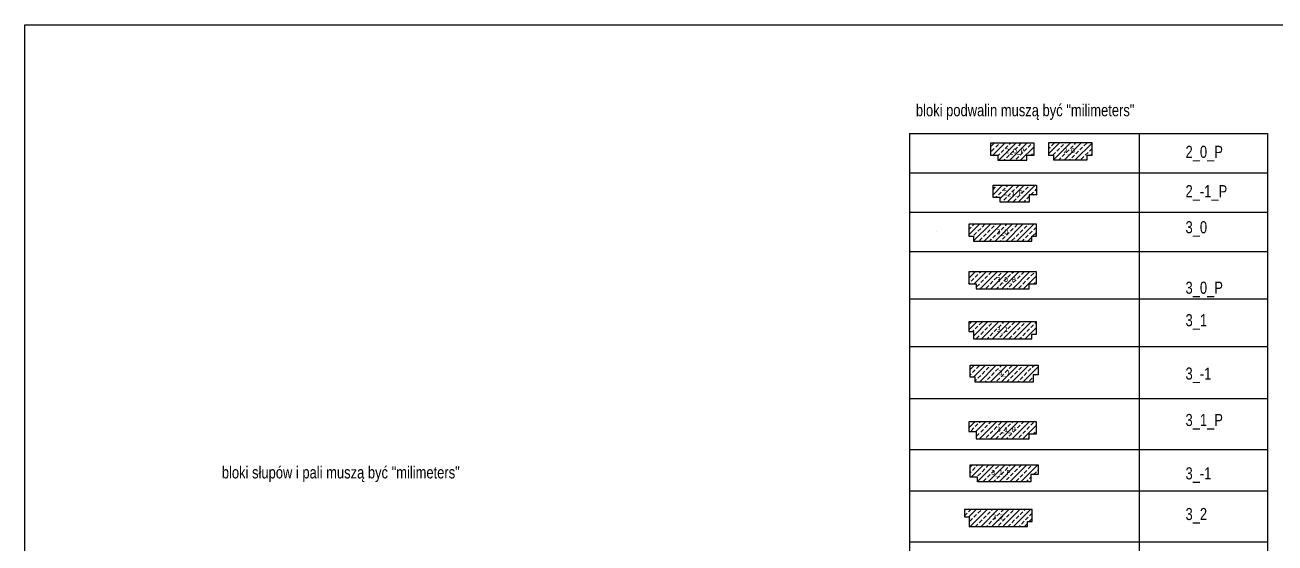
# Model space of a CAD drawing. Header units: metres. Extents: x -16 to 917, y -427 to 244.
# Drawn here: x 546.6 to 598.3, y -351.7 to -330.2 of the extents above; entities that cross this region are included whole.
import ezdxf

# ---------------------------------------------------------------- set-up
doc = ezdxf.new("R2010")
doc.units = ezdxf.units.M
doc.layers.add('m_panele', color=7, linetype='Continuous')
doc.layers.add('m_podwaliny', color=8, linetype='Continuous')
doc.styles.add('CDMSTYLE', font='CDMSIMPL', dxfattribs={"width": 0.8, "bigfont": 'CDMBIGPL'})
pattern_1 = [(45, (0, -0.5), (-0.224506, 0.224506), []), (45, (0.2245, -0.5), (-0.224506, 0.224506), [0.15875, -0.079375])]
pattern_2 = [(45, (-1743.18178, -1522.65767), (-0.224506403, 0.224506403), []), (45, (-1742.95727, -1522.65767), (-0.224506403, 0.224506403), [0.15875, -0.079375])]
pattern_3 = [(45, (-1743.18178, -1522.55767), (-0.224506403, 0.224506403), []), (45, (-1742.95727, -1522.55767), (-0.224506403, 0.224506403), [0.15875, -0.079375])]

# ---------------------------------------------------------------- blocks, each defined once
blk = doc.blocks.new('3_0')
at = {"layer": 'm_podwaliny'}
h = blk.add_hatch(dxfattribs=at)
h.set_pattern_fill('ANSI33', color=8, scale=0.05, style=0)
h.set_pattern_definition(pattern_1)
edge = h.paths.add_edge_path(flags=16)
edge.add_arc((2, 0), 0.0173, 0, 360)
h.paths.add_polyline_path([(1.819, -0.158), (2.202, -0.158)], flags=16)
h.paths.add_polyline_path([(2.7, -0.2), (2.7, 0), (2.9, 0), (2.9, 0.5), (0.1, 0.5), (0.1, 0), (0.3, 0), (0.3, -0.2)])
blk.add_lwpolyline([(0.3, 0), (0.3, -0.2), (2.7, -0.2), (2.7, 0), (2.9, 0), (2.9, 0.5), (0.1, 0.5), (0.1, 0), (0.3, 0)], dxfattribs=at)
at = {"layer": 'm_podwaliny', "color": 7, "insert": (1.246, 0.281), "char_height": 0.2, "width": 0.26556, "attachment_point": 1}
blk.add_mtext('{\\fVerdana|b0|i0|c238|p34;3_0}', dxfattribs=at)
blk = doc.blocks.new('3_1')
at = {"layer": 'm_podwaliny'}
h = blk.add_hatch(dxfattribs=at)
h.set_pattern_fill('ANSI33', color=8, scale=0.05, style=0)
h.set_pattern_definition(pattern_2)
h.paths.add_polyline_path([(2.9, -0.1), (2.9, 0.4), (0.1, 0.4), (0.1, 0), (0.3, 0), (0.3, -0.3), (2.7, -0.3), (2.7, -0.1)])
blk.add_lwpolyline([(2.9, -0.1), (2.9, 0.4), (0.1, 0.4), (0.1, 0), (0.3, 0), (0.3, -0.3), (2.7, -0.3), (2.7, -0.1)], close=True, dxfattribs=at)
at = {"layer": 'm_podwaliny', "color": 7, "insert": (1.25, 0.189), "char_height": 0.2, "width": 0.26556, "attachment_point": 1}
blk.add_mtext('{\\fVerdana|b0|i0|c238|p34;3_1}', dxfattribs=at)
blk = doc.blocks.new('3_2')
at = {"layer": 'm_podwaliny'}
h = blk.add_hatch(dxfattribs=at)
h.set_pattern_fill('ANSI33', color=8, scale=0.05, style=0)
h.set_pattern_definition([(45, (-1743.18178, -1522.75767), (-0.224506403, 0.224506403), []), (45, (-1742.95727, -1522.75767), (-0.224506403, 0.224506403), [0.15875, -0.079375])])
h.paths.add_polyline_path([(2.9, -0.2), (2.9, 0.3), (0.1, 0.3), (0.1, 0), (0.3, 0), (0.3, -0.4), (2.7, -0.4), (2.7, -0.2)])
blk.add_lwpolyline([(2.9, -0.2), (2.9, 0.3), (0.1, 0.3), (0.1, 0), (0.3, 0), (0.3, -0.4), (2.7, -0.4), (2.7, -0.2)], close=True, dxfattribs=at)
at = {"layer": 'm_podwaliny', "color": 7, "insert": (1.25, 0.089), "char_height": 0.2, "width": 0.26556, "attachment_point": 1}
blk.add_mtext('{\\fVerdana|b0|i0|c238|p34;3_2}', dxfattribs=at)
blk = doc.blocks.new('3_-1')
at = {"layer": 'm_podwaliny'}
h = blk.add_hatch(dxfattribs=at)
h.set_pattern_fill('ANSI33', color=8, scale=0.05, style=0)
h.set_pattern_definition(pattern_3)
h.paths.add_polyline_path([(2.9, 0.1), (2.9, 0.5), (0.1, 0.5), (0.1, 0), (0.3, 0), (0.3, -0.2), (2.7, -0.2), (2.7, 0.1)])
blk.add_lwpolyline([(0.1, 0), (0.1, 0.5), (2.9, 0.5), (2.9, 0.1), (2.7, 0.1), (2.7, -0.2), (0.3, -0.2), (0.3, 0)], close=True, dxfattribs=at)
at = {"layer": 'm_podwaliny', "color": 7, "insert": (1.75, 0.289), "char_height": 0.2, "width": 0.26556, "attachment_point": 3}
blk.add_mtext('{\\fVerdana|b0|i0|c238|p34;3_1}', dxfattribs=at)
blk = doc.blocks.new('0_0')
at = {"color": 1, "linetype": 'Continuous', "lineweight": 25}
blk.add_lwpolyline([(0, 0), (0.001, 0)], dxfattribs=at)
blk = doc.blocks.new('3_0_P')
at = {"layer": 'm_podwaliny'}
h = blk.add_hatch(dxfattribs=at)
h.set_pattern_fill('ANSI33', color=8, scale=0.05, style=0)
h.set_pattern_definition(pattern_1)
edge = h.paths.add_edge_path(flags=16)
edge.add_arc((2, 0), 0.0173, 0, 360)
h.paths.add_polyline_path([(1.819, -0.158), (2.202, -0.158)], flags=16)
h.paths.add_polyline_path([(2.6, -0.2), (2.6, 0), (2.9, 0), (2.9, 0.5), (0.1, 0.5), (0.1, 0), (0.4, 0), (0.4, -0.2)])
blk.add_lwpolyline([(0.4, 0), (0.4, -0.2), (2.6, -0.2), (2.6, 0), (2.9, 0), (2.9, 0.5), (0.1, 0.5), (0.1, 0), (0.4, 0)], dxfattribs=at)
at = {"layer": 'm_podwaliny', "color": 7, "insert": (1.246, 0.281), "char_height": 0.2, "width": 0.26556, "attachment_point": 1}
blk.add_mtext('{\\fVerdana|b0|i0|c238|p34;3_0_P}', dxfattribs=at)
blk = doc.blocks.new('3_1_P')
at = {"layer": 'm_podwaliny'}
h = blk.add_hatch(dxfattribs=at)
h.set_pattern_fill('ANSI33', color=8, scale=0.05, style=0)
h.set_pattern_definition(pattern_2)
h.paths.add_polyline_path([(2.9, -0.1), (2.9, 0.4), (0.1, 0.4), (0.1, 0), (0.4, 0), (0.4, -0.3), (2.6, -0.3), (2.6, -0.1)])
blk.add_lwpolyline([(2.9, -0.1), (2.9, 0.4), (0.1, 0.4), (0.1, 0), (0.4, 0), (0.4, -0.3), (2.6, -0.3), (2.6, -0.1)], close=True, dxfattribs=at)
at = {"layer": 'm_podwaliny', "color": 7, "insert": (1.25, 0.189), "char_height": 0.2, "width": 0.26556, "attachment_point": 1}
blk.add_mtext('{\\fVerdana|b0|i0|c238|p34;3_1_P}', dxfattribs=at)
blk = doc.blocks.new('3_-1_P')
at = {"layer": 'm_podwaliny'}
h = blk.add_hatch(dxfattribs=at)
h.set_pattern_fill('ANSI33', color=8, scale=0.05, style=0)
h.set_pattern_definition(pattern_3)
h.paths.add_polyline_path([(0.1, 0), (0.4, 0), (0.4, -0.2), (2.6, -0.2), (2.6, 0.1), (2.9, 0.1), (2.9, 0.5), (0.1, 0.5)])
blk.add_lwpolyline([(0.1, 0), (0.1, 0.5), (2.9, 0.5), (2.9, 0.1), (2.6, 0.1), (2.6, -0.2), (0.4, -0.2), (0.4, 0)], close=True, dxfattribs=at)
at = {"layer": 'm_podwaliny', "color": 7, "insert": (1.75, 0.289), "char_height": 0.2, "width": 0.26556, "attachment_point": 3}
blk.add_mtext('{\\fVerdana|b0|i0|c238|p34;3_1_P}', dxfattribs=at)
blk = doc.blocks.new('2_0_P')
at = {"layer": 'm_podwaliny'}
h = blk.add_hatch(dxfattribs=at)
h.set_pattern_fill('ANSI33', color=8, scale=0.05, style=0)
h.paths.add_polyline_path([(0.4, 0), (0.4, -0.2), (1.6, -0.2), (1.6, 0), (1.9, 0), (1.9, 0.5), (0.1, 0.5), (0.1, 0)])
at = {"layer": 'm_podwaliny', "color": 8}
blk.add_lwpolyline([(0.4, 0), (0.4, -0.2), (1.6, -0.2), (1.6, 0), (1.9, 0), (1.9, 0.5), (0.1, 0.5), (0.1, 0), (0.4, 0)], dxfattribs=at)
at = {"layer": 'm_podwaliny', "color": 7, "insert": (0.709, 0.281), "char_height": 0.2, "width": 0.26556, "attachment_point": 1}
blk.add_mtext('{\\fVerdana|b0|i0|c238|p34;2_0_P}', dxfattribs=at)
blk = doc.blocks.new('2_-1_P')
at = {"layer": 'm_podwaliny'}
h = blk.add_hatch(dxfattribs=at)
h.set_pattern_fill('ANSI33', color=8, scale=0.05, style=0)
h.set_pattern_definition(pattern_3)
h.paths.add_polyline_path([(1.9, 0.1), (1.9, 0.5), (0.1, 0.5), (0.1, 0), (0.4, 0), (0.4, -0.2), (1.6, -0.2), (1.6, 0.1)])
blk.add_lwpolyline([(0.1, 0), (0.1, 0.5), (1.9, 0.5), (1.9, 0.1), (1.6, 0.1), (1.6, -0.2), (0.4, -0.2), (0.4, 0)], close=True, dxfattribs=at)
at = {"layer": 'm_podwaliny', "color": 7, "insert": (1.323, 0.289), "char_height": 0.2, "width": 0.26556, "attachment_point": 3}
blk.add_mtext('{\\fVerdana|b0|i0|c238|p34;2_1_P}', dxfattribs=at)
blk = doc.blocks.new('2_0')
at = {"layer": 'm_podwaliny'}
h = blk.add_hatch(dxfattribs=at)
h.set_pattern_fill('ANSI33', color=8, scale=0.05, style=0)
h.paths.add_polyline_path([(0.3, 0), (0.3, -0.2), (1.7, -0.2), (1.7, 0), (1.9, 0), (1.9, 0.5), (0.1, 0.5), (0.1, 0)])
at = {"layer": 'm_podwaliny', "color": 8}
blk.add_lwpolyline([(0.3, 0), (0.3, -0.2), (1.7, -0.2), (1.7, 0), (1.9, 0), (1.9, 0.5), (0.1, 0.5), (0.1, 0), (0.3, 0)], dxfattribs=at)
at = {"layer": 'm_podwaliny', "color": 7, "insert": (0.709, 0.281), "char_height": 0.2, "width": 0.26556, "attachment_point": 1}
blk.add_mtext('{\\fVerdana|b0|i0|c238|p34;2_0}', dxfattribs=at)

msp = doc.modelspace()

# ---------------------------------------------------------------- linework, layer by layer
at = {"color": 1, "linetype": 'Continuous', "lineweight": 25}
msp.add_lwpolyline([(546.6373, -330.248), (917.4897, -330.248), (917.4897, -426.9494), (546.6373, -426.9494)], close=True, dxfattribs=at)
at = {"layer": 'm_podwaliny', "color": 2, "linetype": 'Continuous', "lineweight": 25}
for p, q in [((583.1878, -334.7318), (583.1878, -421.5699)), ((583.1878, -334.7318), (597.9857, -334.7318)), ((592.6808, -334.7318), (592.6808, -421.5699)), ((597.9857, -334.7318), (597.9857, -421.5699)), ((583.1878, -336.3593), (597.9857, -336.3593)), ((583.1878, -337.9867), (597.9857, -337.9867)), ((583.1878, -339.6142), (597.9857, -339.6142)), ((583.1878, -341.5688), (597.9857, -341.5688)), ((583.1878, -343.5535), (597.9857, -343.5535)), ((583.1878, -345.6969), (597.9857, -345.6969)), ((583.1878, -347.8007), (597.9857, -347.8007)), ((583.1878, -349.5164), (597.9857, -349.5164)), ((583.1878, -351.6201), (597.9857, -351.6201))]:
    msp.add_line(p, q, dxfattribs=at)

# ---------------------------------------------------------------- block references
at = {"layer": 'm_podwaliny', "color": 1, "linetype": 'Continuous', "lineweight": 25}
for name, p in [('2_0_P', (586.4343, -335.6394)), ('2_0', (588.8334, -335.6287)), ('2_-1_P', (586.5376, -337.3782)), ('0_0', (584.287, -338.7832)), ('3_0', (585.5357, -338.9867)), ('3_0_P', (585.5357, -340.9565)), ('3_1', (585.5357, -342.9321)), ('3_-1', (585.6002, -344.8196)), ('3_1_P', (585.5357, -347.0602)), ('3_-1_P', (585.6002, -348.9477)), ('3_2', (585.3588, -350.5893))]:
    msp.add_blockref(name, p, dxfattribs=at)

# ---------------------------------------------------------------- texts
at = {"layer": 'm_panele', "color": 1, "linetype": 'Continuous', "lineweight": 25, "style": 'CDMSTYLE', "width": 0.8}
for s, p in [('bloki podwalin muszą być "milimeters"', (583.4513, -334.024)), ('bloki słupów i pali muszą być "milimeters"', (554.7706, -349.0051))]:
    msp.add_text(s, height=0.5, dxfattribs=at).set_placement(p)
at = {"layer": 'm_podwaliny', "color": 7, "linetype": 'Continuous', "lineweight": 25, "style": 'CDMSTYLE', "width": 0.8}
for s, p in [('2_0_P  ', (594.5923, -335.7444)), ('2_-1_P  ', (594.5923, -337.3718)), ('3_0  ', (594.5923, -338.8638)), ('3_0_P  ', (594.5923, -341.3645)), ('3_1  ', (594.5923, -342.7084)), ('3_-1  ', (594.5923, -344.9159)), ('3_1_P  ', (594.5923, -346.8365)), ('3_-1  ', (594.5923, -349.0441)), ('3_2  ', (594.5923, -350.7266))]:
    msp.add_text(s, height=0.5, dxfattribs=at).set_placement(p)

doc.saveas('drawing.dxf')
